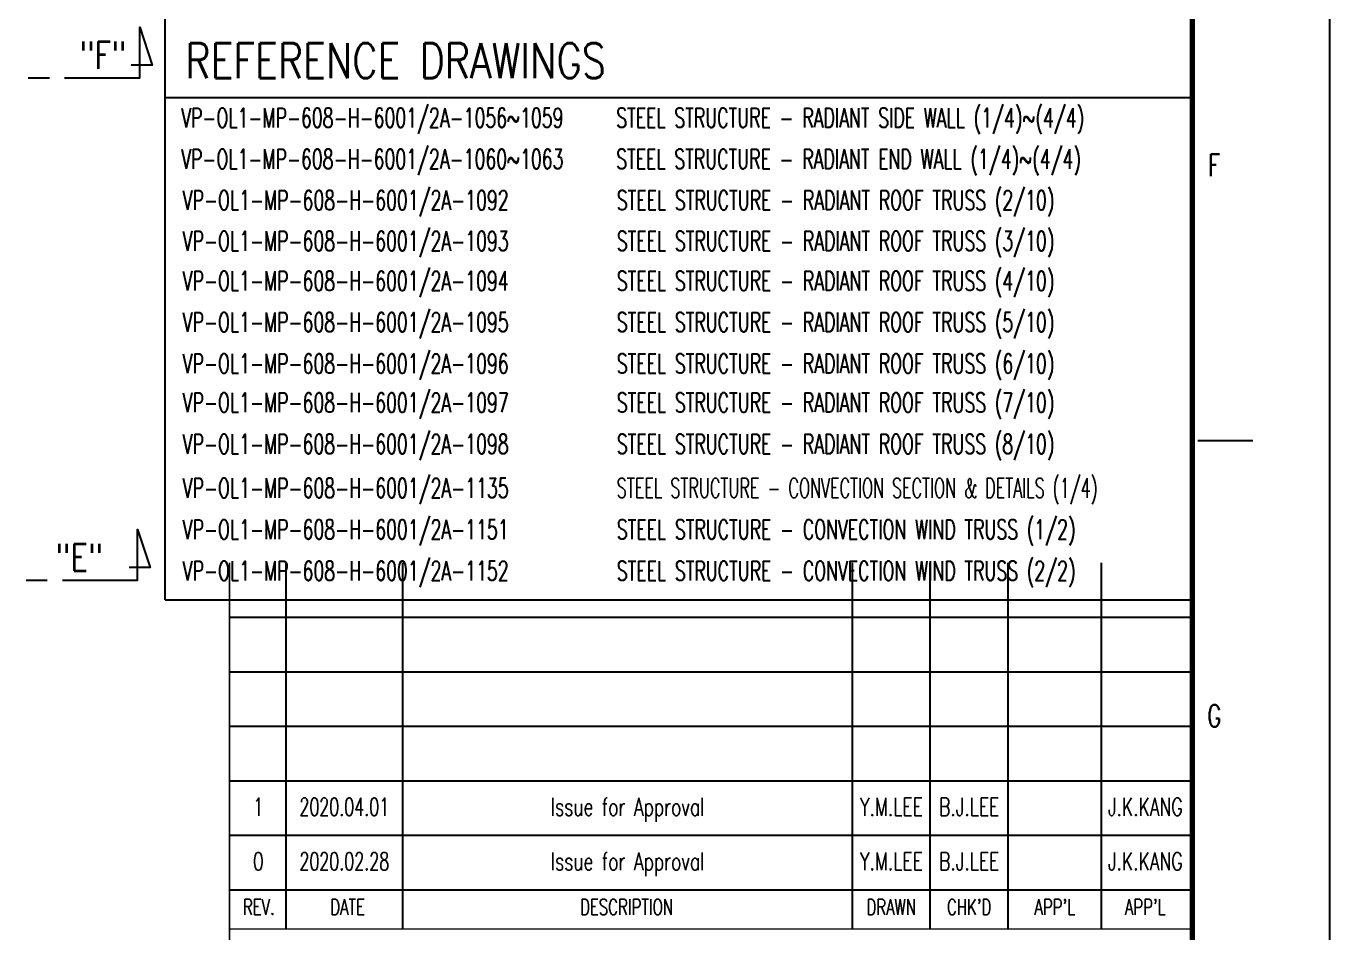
# Model space of a CAD drawing. Header units: millimetres. Extents: x 0 to 232280, y -26939 to 23794.
# Drawn here: x 82423 to 89121, y 3857 to 8517 of the extents above; entities that cross this region are included whole.
import ezdxf
from ezdxf.enums import TextEntityAlignment as Align

# ---------------------------------------------------------------- set-up
doc = ezdxf.new("R2010")
doc.units = ezdxf.units.MM
doc.header["$LTSCALE"] = 30
for name, color, linetype in [('BODER', 7, 'Continuous'), ('border', 130, 'Continuous'), ('CON-C', 4, 'Continuous'), ('CON-W', 7, 'Continuous'), ('TITLE', 7, 'Continuous'), ('TXT-C', 4, 'Continuous'), ('TXT-Y', 2, 'Continuous')]:
    doc.layers.add(name, color=color, linetype=linetype)
doc.styles.add('ROMANS', font='ROMANS.shx', dxfattribs={"width": 0.8})
doc.styles.add('SIMPLEX', font='simplex.shx', dxfattribs={"width": 0.8})

# ---------------------------------------------------------------- blocks, each defined once
blk = doc.blocks.new('TITLE')
at = {"color": 7}
for p, q in [((841, 0), (841, 594.85)), ((824.02, 159.68), (831.1, 159.68))]:
    blk.add_line(p, q, dxfattribs=at)
at = {"color": 7, "const_width": 0.707}
blk.add_lwpolyline([(823.32, 17.33), (823.32, 577.17)], dxfattribs=at)
at = {"layer": 'BODER'}
for p, q in [((706.93, 96.97), (706.93, 143.97)), ((721.93, 96.97), (721.93, 143.97)), ((779.67, 96.97), (779.67, 143.97)), ((789.67, 96.97), (789.67, 143.97)), ((799.67, 96.97), (799.67, 143.97)), ((811.67, 96.97), (811.67, 143.97)), ((699.67, 136.97), (823.67, 136.97)), ((699.67, 129.97), (823.67, 129.97)), ((699.67, 122.97), (823.67, 122.97)), ((699.67, 115.97), (823.67, 115.97)), ((699.67, 108.97), (823.67, 108.97)), ((699.67, 101.97), (823.67, 101.97))]:
    blk.add_line(p, q, dxfattribs=at)
at = {"layer": 'border', "color": 7, "linetype": 'Continuous', "lineweight": 0}
blk.add_line((699.67, 96.97), (823.67, 96.97), dxfattribs=at)
blk.add_line((699.67, 96.97), (823.67, 96.97), dxfattribs=at)
at = {"layer": 'TITLE', "color": 7, "lineweight": 0}
blk.add_lwpolyline([(699.67, 17.68, 0.216, 0.216, 0), (699.67, 143.97, 0, 0, 0), (823.67, 143.97, 0, 0, 0)], format="xyseb", dxfattribs=at)
at = {"color": 7, "style": 'ROMANS', "width": 0.7}
for s, p in [('F', (826.15, 195.04)), ('G', (826.15, 124.31))]:
    blk.add_text(s, height=2.83, dxfattribs=at).set_placement(p, align=Align.MIDDLE)
at = {"layer": 'BODER', "style": 'ROMANS', "width": 0.7}
for s, p in [('REV.', (703.43, 99.76)), ('DATE', (714.84, 99.76)), ('DESCRIPTION', (750.68, 99.76)), ('DRAWN', (784.67, 99.75)), ("CHK'D", (794.67, 99.75)), ("APP'L", (805.67, 99.75)), ("APP'L", (817.29, 99.75))]:
    blk.add_text(s, height=2, dxfattribs=at).set_placement(p, align=Align.MIDDLE)
blk = doc.blocks.new('SECMARK2')
at = {"layer": 'CON-C'}
blk.add_line((0, 0), (-2.72, 0), dxfattribs=at)
blk.add_lwpolyline([(-4.67, 0), (-14.32, 0), (-14.32, 6.51), (-15.93, 1.64), (-13.23, 1.64)], dxfattribs=at)
at = {"layer": 'CON-C', "style": 'SIMPLEX', "width": 0.8}
blk.add_attdef('TAG', (-12.98, 1.18), '', height=3.5, dxfattribs=at)

msp = doc.modelspace()

# ---------------------------------------------------------------- linework, layer by layer
at = {"layer": 'CON-C'}
for p, q in [((83137.79, 5568.32), (83137.79, 23086.83)), ((83137.79, 8149.42), (88414.04, 8149.42)), ((83137.79, 5568.32), (88414.04, 5568.32))]:
    msp.add_line(p, q, dxfattribs=at)

# ---------------------------------------------------------------- block references
at = {"linetype": 'ByBlock', "xscale": 39.99999999599994, "yscale": 39.99999999599994, "zscale": 39.99999999599994}
msp.add_blockref('TITLE', (55481.35, 0), dxfattribs=at)
at = {"layer": 'CON-W'}
ref = msp.add_blockref('SECMARK2', (82434.09, 8250.25), dxfattribs=dict(at, xscale=-40, yscale=40, zscale=40))
ref.add_attrib('TAG', '"F"', (82697.29, 8297.45), dxfattribs={"layer": 'CON-C', "height": 140, "style": 'SIMPLEX', "width": 0.8})
ref = msp.add_blockref('SECMARK2', (82422.83, 5669.73), dxfattribs=dict(at, xscale=-40, yscale=40, zscale=40))
ref.add_attrib('TAG', '"E"', (82573.33, 5716.93), dxfattribs={"layer": 'CON-C', "height": 140, "style": 'SIMPLEX', "width": 0.8})

# ---------------------------------------------------------------- texts
at = {"layer": 'BODER', "color": 7, "style": 'ROMANS'}
for s, width, p in [('1', 0.7, (83616.22, 4505.18)), ('2020.04.01', 0.65, (84057.59, 4505.18)), ('Y.M.LEE', 0.7, (86868.18, 4505.18)), ('B.J.LEE', 0.7, (87268.18, 4505.18)), ('J.K.KANG', 0.7, (88172.77, 4505.18)), ('0', 0.7, (83616.22, 4225.18)), ('2020.02.28', 0.65, (84057.59, 4225.18)), ('Y.M.LEE', 0.7, (86868.18, 4225.18)), ('B.J.LEE', 0.7, (87268.18, 4225.18)), ('J.K.KANG', 0.7, (88172.77, 4225.18))]:
    msp.add_text(s, height=92, dxfattribs=dict(at, width=width)).set_placement(p, align=Align.MIDDLE)
at = {"layer": 'BODER', "color": 7, "style": 'ROMANS', "width": 0.7}
for p in [(85513.38, 4505.18), (85513.38, 4225.18)]:
    msp.add_text('Issue for Approval', height=92, dxfattribs=at).set_placement(p, align=Align.MIDDLE_CENTER)
at = {"layer": 'TXT-C', "style": 'SIMPLEX', "width": 0.8}
msp.add_text('REFERENCE DRAWINGS', height=180, dxfattribs=at).set_placement((83241.24, 8249.42))
at = {"layer": 'TXT-Y', "style": 'SIMPLEX'}
for s, width, p in [('VP-OL1-MP-608-H-6001/2A-1056~1059', 0.65, (83219.53, 7995.62)), ('STEEL STRUCTURE - RADIANT SIDE WALL (1/4)~(4/4)', 0.65, (85455, 7995.62)), ('VP-OL1-MP-608-H-6001/2A-1060~1063', 0.65, (83219.53, 7783.82)), ('STEEL STRUCTURE - RADIANT END WALL (1/4)~(4/4)', 0.65, (85455, 7783.82)), ('VP-OL1-MP-608-H-6001/2A-1092', 0.65, (83227.79, 7572.02)), ('STEEL STRUCTURE - RADIANT ROOF TRUSS (2/10) ', 0.65, (85457.76, 7572.02)), ('VP-OL1-MP-608-H-6001/2A-1093', 0.65, (83227.79, 7362.53)), ('STEEL STRUCTURE - RADIANT ROOF TRUSS (3/10) ', 0.65, (85457.76, 7362.53)), ('VP-OL1-MP-608-H-6001/2A-1094', 0.65, (83227.79, 7157.25)), ('STEEL STRUCTURE - RADIANT ROOF TRUSS (4/10) ', 0.65, (85457.76, 7157.25)), ('VP-OL1-MP-608-H-6001/2A-1095', 0.65, (83227.79, 6945.45)), ('STEEL STRUCTURE - RADIANT ROOF TRUSS (5/10) ', 0.65, (85457.76, 6945.45)), ('VP-OL1-MP-608-H-6001/2A-1096', 0.65, (83227.79, 6732.67)), ('STEEL STRUCTURE - RADIANT ROOF TRUSS (6/10) ', 0.65, (85457.76, 6732.67)), ('VP-OL1-MP-608-H-6001/2A-1097', 0.65, (83227.79, 6532.35)), ('STEEL STRUCTURE - RADIANT ROOF TRUSS (7/10) ', 0.65, (85457.76, 6532.35)), ('VP-OL1-MP-608-H-6001/2A-1098', 0.65, (83227.79, 6319.57)), ('STEEL STRUCTURE - RADIANT ROOF TRUSS (8/10) ', 0.65, (85457.76, 6319.57)), ('VP-OL1-MP-608-H-6001/2A-1135', 0.65, (83227.79, 6093.31)), ('STEEL STRUCTURE - CONVECTION SECTION & DETAILS (1/4)', 0.6, (85457.76, 6093.31)), ('VP-OL1-MP-608-H-6001/2A-1151', 0.65, (83227.79, 5880.53)), ('STEEL STRUCTURE - CONVECTION WIND TRUSS (1/2) ', 0.65, (85457.76, 5880.53)), ('VP-OL1-MP-608-H-6001/2A-1152', 0.65, (83227.79, 5667.75)), ('STEEL STRUCTURE - CONVECTION WIND TRUSS (2/2) ', 0.65, (85457.76, 5667.75))]:
    msp.add_text(s, height=100, dxfattribs=dict(at, width=width)).set_placement(p)

doc.saveas('drawing.dxf')
